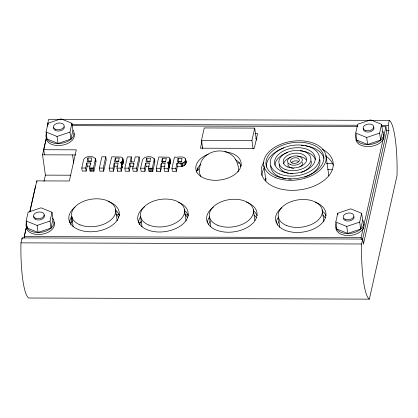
<?xml version="1.0" encoding="UTF-8"?>
<svg xmlns="http://www.w3.org/2000/svg" width="418" height="418" viewBox="0 0 418 418"><rect width="100%" height="100%" fill="white"/><g stroke="black" fill="none" stroke-linecap="round" stroke-linejoin="round"><path stroke-width="0.63" d="M95.445 158.84L93.475 168.052L93.909 171.114L89.98 171.103L89.546 168.036L90.669 163.036L86.808 163.025L85.69 168.026L86.118 171.087L82.215 171.077L81.782 168.01L83.736 159.289C86.495 154.911 97.472 155.339 95.863 162.388L93.909 171.114M154.289 159.033L152.324 168.245L152.753 171.307L148.824 171.296L148.39 168.229L149.513 163.229L145.652 163.219L144.534 168.219L144.962 171.281L141.059 171.27L140.626 168.208L142.58 159.483C145.339 155.104 156.316 155.538 154.707 162.586L152.753 171.307M185.644 159.592C184.793 154.974 177.446 157.947 174.468 157.048L171.944 168.308L172.378 171.375L176.281 171.385L177.399 166.385L176.971 163.323C179.97 163.6 185.305 163.751 185.644 159.592C188.21 165.413 181.783 167.372 177.399 166.385M186.078 162.659L185.54 158.594M121.34 171.202C119.485 168.485 123.942 163.866 120.081 162.487C122.093 162.288 123.19 160.235 122.829 158.365L122.218 157.565L121.1 157.053L111.69 156.839L109.171 168.104L109.6 171.166L113.508 171.181L114.626 166.181L114.198 163.114L118.127 163.13L117.003 168.13L117.437 171.192L121.34 171.202L122.171 167.132L121.596 163.595M168.423 171.359C166.568 168.642 171.025 164.023 167.163 162.644C169.175 162.445 170.272 160.387 169.912 158.521L169.3 157.722L168.177 157.205L158.772 156.996L156.254 168.255L156.682 171.323L160.585 171.333L161.709 166.333L161.275 163.271L165.204 163.281L164.086 168.282L164.514 171.349L168.423 171.359L169.253 167.289L168.82 164.227M389.278 120.405A50.113 8.924 -89.8 0 1 397.032 175.56L369.36 299.142L28.722 298.018A50.113 8.924 -89.8 0 1 20.968 242.863L22.076 237.92L362.714 239.044L363.43 244.128L388.886 130.437L388.17 125.348L389.278 120.405L48.64 119.282L47.532 124.224L47.804 126.131M26.151 220.991L28.121 212.187L41.053 207.824L52.01 212.266L52.992 219.251L51.022 228.056L38.09 232.418L27.133 227.977L26.151 220.991L37.108 225.433L50.04 221.07L52.01 212.266M46.069 132.025L48.044 123.221L60.971 118.858L71.933 123.3L72.915 130.285L70.945 139.089L58.013 143.452L47.051 139.011L46.069 132.025L57.031 136.461L69.963 132.104L71.933 123.3M23.925 237.936L26.48 226.525M29.746 211.952L35.561 185.968L35.739 187.238M43.968 181.485L45.395 175.126L42.537 154.812L46.299 138.018M24.495 237.837L24.317 236.562L26.585 226.441M29.845 211.889L36.784 180.884L69.331 180.994L76.306 149.837L43.759 149.728L44.475 154.817M43.759 149.728L46.32 138.295M27.133 227.977L27.416 226.718M70.485 224.022L72.048 217.057M87.937 157.994L87.096 161.75L90.952 161.761L91.793 158.004L87.937 157.994L88.365 161.055L91.579 161.071M86.118 171.087L87.237 166.087L86.808 163.025M99.359 168.067L101.882 156.807L105.785 156.818L106.219 159.885L103.695 171.145L99.787 171.134L99.359 168.067L103.267 168.083L105.785 156.818M113.508 171.181L113.074 168.114L114.198 163.114M115.321 158.082L114.48 161.839L118.409 161.85L119.25 158.098L115.321 158.082L115.755 161.149L119.12 161.16M117.437 171.192L117.714 169.943M121.21 162.121L121.643 165.188C124.156 163.903 123.106 160.517 122.829 158.365M133.99 164.405L133.817 163.177L129.888 163.166L130.322 166.228L129.199 171.228L125.296 171.218L124.862 168.156L127.385 156.891L131.294 156.907L131.722 159.969L131.304 161.839M129.199 171.228L128.77 168.167L129.888 163.166M131.294 156.907L130.176 161.891L134.105 161.902L135.223 156.917L139.126 156.933L139.555 159.995L137.036 171.255L133.128 171.244L132.699 168.182L133.817 163.177M137.036 171.255L136.602 168.193L139.126 156.933M146.781 158.187L145.939 161.944L149.796 161.954L150.637 158.203L146.781 158.187L147.209 161.254L150.428 161.264M144.962 171.281L146.086 166.28L145.652 163.219M156.682 171.323L156.964 170.069M160.585 171.333L160.157 168.271L161.275 163.271M162.403 158.239L161.562 161.996L165.491 162.006L166.333 158.255L162.403 158.239L162.832 161.306L162.555 162.555M168.292 162.278L168.72 165.345C171.239 164.055 170.189 160.669 169.912 158.521M176.281 171.385L175.853 168.323L176.971 163.323M178.094 158.307L177.248 162.074L181.177 162.09L182.023 158.317L178.094 158.307L178.523 161.369L178.24 162.628M202.662 148.693L201.486 140.307L204.256 127.945L254.698 128.112L256.422 140.37M201.962 141.388L200.436 148.186L254.296 148.364L257.613 133.53L255.022 133.52M202.26 148.327L202.537 147.094M253.109 148.86L251.929 140.474L254.698 128.112M265.503 180.769L266.073 178.225M335.795 222.01L337.765 213.211L350.697 208.848L361.654 213.29L362.636 220.276L360.666 229.074L347.734 233.437L336.777 228.996L335.795 222.01L346.752 226.451L359.684 222.089L361.654 213.29M355.713 133.044L357.688 124.24L370.614 119.882L381.577 124.324L382.559 131.309L380.584 140.108L367.657 144.471L356.695 140.03L355.713 133.044L366.675 137.485L379.607 133.123L381.577 124.324M361.351 239.582L361.084 237.675L363.352 227.528M363.921 224.994L385.929 126.701L382.015 126.691M362.505 239.592L386.645 131.79L385.929 126.701M369.36 299.142A50.113 8.924 -89.8 0 1 361.607 243.987L362.714 239.044M89.546 168.036L93.475 168.052M148.39 168.229L152.324 168.245M71.677 124.303L357.5 125.248M381.644 125.327L388.17 125.348M72.011 125.666L357.865 126.612M386.279 130.426L388.886 130.437M255.732 138.609L257.033 138.609M201.486 140.307L251.929 140.474M42.537 154.812L75.721 154.921M162.832 161.306L165.638 161.311M178.523 161.369L181.893 161.379M237.121 163.02L239.728 163.03M326.38 163.522L332.253 163.542M87.237 166.087L89.813 166.098M114.626 166.181L117.432 166.186M130.322 166.228L133.687 166.244M146.086 166.28L149.299 166.291M161.709 166.333L165.073 166.343M81.782 168.01L85.69 168.026M109.171 168.104L113.074 168.114M117.003 168.13L120.912 168.141M124.862 168.156L128.77 168.167M132.699 168.182L136.602 168.193M140.626 168.208L144.534 168.219M156.254 168.255L160.157 168.271M164.086 168.282L167.994 168.297M171.944 168.308L175.853 168.323M327.675 169.509L332.211 169.525M45.395 175.126L70.851 175.21M115.765 214.591L119.052 214.601M184.746 214.821L188.001 214.831M138.598 222.444L141.054 222.454M24.317 236.562L361.084 237.675M20.968 242.863L361.607 243.987M237.293 163.255C230.71 143.238 198.534 149.09 199.71 170.189A19.688 12.174 -8 0 0 200.922 176.38M154.723 162.095L154.111 158.563M95.874 161.902L95.267 158.37M169.112 166.819L169.253 167.289M122.03 166.662L122.171 167.132M185.968 161.656L186.109 162.137M379.607 133.123L380.584 140.108M366.675 137.485L367.657 144.471M359.684 222.089L360.666 229.074M346.752 226.451L347.734 233.437M337.765 213.211L337.943 214.481M325.988 155.527L328.861 175.983M322.241 209.909L323.877 221.519M278.336 216.999L279.788 227.319M263.815 165.57L265.973 180.916M253.355 209.679L254.896 220.647M209.449 216.77L210.808 226.446M197.677 167.9L198.022 170.351M197.233 168.872L197.495 170.711M185.367 160.841L185.796 163.903M184.855 161.756L185.289 164.817M183.842 162.555L184.27 165.622M182.478 163.124L182.906 166.186M181.705 163.281L182.138 166.348M180.9 163.333L181.328 166.401M184.469 209.455L186.099 221.065M169.954 159.54L170.382 162.607M169.708 160.622L170.142 163.689M169.499 161.207L169.927 164.269M169.149 161.667L169.577 164.729M168.679 163.751L169.024 166.202M168.773 164.812L169.201 167.874M151.483 168.25L151.917 171.312M150.271 168.25L150.705 171.317M149.116 168.25L149.55 171.312M140.563 216.545L142.01 226.864M122.871 159.389L123.3 162.45M122.631 160.465L123.059 163.532M122.417 161.05L122.845 164.117M122.066 161.51L122.495 164.572M121.69 164.655L122.124 167.722M115.582 209.225L117.212 220.835M103.267 168.083L103.695 171.145M92.639 168.057L93.068 171.119M90.669 163.036L90.842 164.264M91.427 168.057L91.856 171.124M90.272 168.057L90.706 171.119M69.963 132.104L70.945 139.089M72.565 154.911L73.725 163.161M71.677 216.315L73.124 226.64M57.031 136.461L58.013 143.452M48.044 123.221L48.222 124.491M50.04 221.07L51.022 228.056M36.784 180.884L36.962 182.159M37.108 225.433L38.09 232.418M22.076 237.92L22.253 239.19M315.256 202.349A25.399 15.706 -8 0 1 320.815 224.351A25.399 15.706 -8 0 1 284.715 230.114A25.399 15.706 -8 0 1 281.8 207.689M322.43 149.325A36.225 22.4 -8 0 1 326.082 178.617A36.225 22.4 -8 0 1 279.673 188.784A36.225 22.4 -8 0 1 263.784 162.174M261.961 175.539A36.225 22.4 -8 0 1 264.16 167.837M325.805 156.003A36.225 22.4 -8 0 1 333.266 165.209M276.251 222.71A25.399 15.706 -8 0 1 278.221 217.397M322.111 210.761A25.399 15.706 -8 0 1 326.003 215.855M224.915 151.786A22.838 14.123 -8 0 1 237.727 171.84A22.838 14.123 -8 0 1 201.722 176.992A22.838 14.123 -8 0 1 208.227 154.174M246.364 202.119A25.399 15.706 -8 0 1 251.777 224.257A25.399 15.706 -8 0 1 215.453 229.722A25.399 15.706 -8 0 1 213.405 207.077M108.048 201.476A25.399 15.706 -8 0 1 114.417 223.426A25.399 15.706 -8 0 1 78.223 229.503A25.399 15.706 -8 0 1 75.136 207.004M178.533 202.291A25.399 15.706 -8 0 1 182.342 224.503A25.399 15.706 -8 0 1 146.232 229.346A25.399 15.706 -8 0 1 144.518 206.853M138.426 222.851A25.399 15.706 -8 0 1 140.448 216.942M184.798 210.693A25.399 15.706 -8 0 1 188.429 215.965M196.528 172.221A22.838 14.123 -8 0 1 200.896 164.222M235.423 159.718A22.838 14.123 -8 0 1 241.186 165.632M69.54 222.622A25.399 15.706 -8 0 1 71.562 216.712M115.911 210.463A25.399 15.706 -8 0 1 119.543 215.735M207.359 222.48A25.399 15.706 -8 0 1 209.334 217.167M253.224 210.531A25.399 15.706 -8 0 1 257.117 215.631M266.418 167.095A29.135 18.016 -8 0 1 283.968 147.92M301.289 145.359A29.135 18.016 -8 0 1 303.75 145.542M304.952 145.689A29.135 18.016 -8 0 1 323.96 158.396M319.812 159.66A24.803 15.341 -8 0 1 304.518 177.148M291.215 179.186A24.803 15.341 -8 0 1 288.692 179.05M285.646 178.643A24.803 15.341 -8 0 1 270.676 165.857M283.712 163.574A11.814 7.305 -8 0 1 290.959 157.173M297.595 156.207A11.814 7.305 -8 0 1 306.232 159.937M274.981 165.225A20.477 12.66 -8 0 1 287.751 152.445M300.171 150.825A20.477 12.66 -8 0 1 315.412 159.817M311.264 161.04A16.145 9.985 -8 0 1 301.31 172.42M292.475 173.742A16.145 9.985 -8 0 1 290.144 173.564M288.394 173.266A16.145 9.985 -8 0 1 279.297 164.619M302.716 162.424A7.482 4.624 -8 0 1 299.795 166.954M293.645 168.292A7.482 4.624 -8 0 1 287.971 163.59M291.231 162.874A4.488 2.774 -8 0 1 298.901 161.63M197.568 168.323A1.97 1.217 -8 0 1 198.242 169.562A1.97 1.217 -8 0 1 196.591 170.591M237.246 164.128A19.688 12.174 -8 0 1 237.931 171.929M240.434 166.521A6.892 4.264 -8 0 1 240.454 165.397M208.477 224.811A25.2 15.581 -8 0 1 210.092 221.31M254.102 215.108A25.2 15.581 -8 0 1 256.37 217.642M277.364 225.041A25.2 15.581 -8 0 1 278.978 221.535M322.989 215.333A25.2 15.581 -8 0 1 325.256 217.867M139.591 224.586A25.2 15.581 -8 0 1 141.206 221.08M185.211 214.878A25.2 15.581 -8 0 1 187.483 217.412M70.705 224.356A25.2 15.581 -8 0 1 72.314 220.856M116.324 214.653A25.2 15.581 -8 0 1 118.597 217.188M64.325 126.8A5.392 3.334 -8 0 1 58.943 131.022A5.392 3.334 -8 0 1 53.692 127.642M73.913 133.274A14.175 8.768 -8 0 1 62.857 145.083A14.175 8.768 -8 0 1 46.273 138.896M73.061 130.238A14.175 8.768 -8 0 1 60.751 143.384A14.175 8.768 -8 0 1 46.414 133.441M44.057 214.951A5.392 3.334 -8 0 1 39.72 219.905A5.392 3.334 -8 0 1 33.774 216.613M53.734 221.707A14.175 8.768 -8 0 1 42.025 234.216A14.175 8.768 -8 0 1 26.292 226.138M52.339 218.233A14.175 8.768 -8 0 1 41.748 232.225A14.175 8.768 -8 0 1 26.496 222.407M373.619 127.004A5.392 3.334 -8 0 1 369.287 131.957A5.392 3.334 -8 0 1 363.336 128.666M383.557 134.298A14.175 8.768 -8 0 1 372.501 146.107A14.175 8.768 -8 0 1 355.917 139.92M382.7 131.257A14.175 8.768 -8 0 1 370.395 144.409A14.175 8.768 -8 0 1 356.058 134.46M354.046 216.79A5.392 3.334 -8 0 1 349.364 220.929A5.392 3.334 -8 0 1 343.403 218.509M363.974 224.367A14.175 8.768 -8 0 1 350.749 235.365A14.175 8.768 -8 0 1 335.894 227.742M362.782 220.223A14.175 8.768 -8 0 1 350.472 233.375A14.175 8.768 -8 0 1 336.135 223.426M287.652 166.954A11.814 7.305 -8 0 0 306.525 160.59A11.814 7.305 -8 0 0 290.531 154.106A11.814 7.305 -8 0 0 287.652 166.954M279.679 174.003A24.803 15.341 -8 0 0 319.31 160.632A24.803 15.341 -8 0 0 285.719 147.021A24.803 15.341 -8 0 0 279.679 174.003M282.338 171.652A20.477 12.66 -8 0 0 315.052 160.616A20.477 12.66 -8 0 0 287.323 149.383A20.477 12.66 -8 0 0 282.338 171.652M277.019 176.349A29.135 18.016 -8 0 0 323.574 160.648A29.135 18.016 -8 0 0 284.115 144.659A29.135 18.016 -8 0 0 277.019 176.349M284.992 169.306A16.145 9.985 -8 0 0 310.788 160.601A16.145 9.985 -8 0 0 288.927 151.744A16.145 9.985 -8 0 0 284.992 169.306M275.572 177.629A31.502 19.479 -8 0 0 325.899 160.653A31.502 19.479 -8 0 0 283.242 143.369A31.502 19.479 -8 0 0 275.572 177.629M290.311 164.608A7.482 4.624 -8 0 0 302.266 160.575A7.482 4.624 -8 0 0 292.135 156.468A7.482 4.624 -8 0 0 290.311 164.608M292.145 162.983A4.488 2.774 -8 0 0 299.319 160.564A4.488 2.774 -8 0 0 293.243 158.103A4.488 2.774 -8 0 0 292.145 162.983M217.747 225.286A22.248 13.757 -8 0 0 253.292 213.3A22.248 13.757 -8 0 0 223.165 201.089A22.248 13.757 -8 0 0 217.747 225.286M286.633 225.516A22.248 13.757 -8 0 0 322.179 213.525A22.248 13.757 -8 0 0 292.051 201.319A22.248 13.757 -8 0 0 286.633 225.516M148.86 225.062A22.248 13.757 -8 0 0 184.406 213.07A22.248 13.757 -8 0 0 154.279 200.865A22.248 13.757 -8 0 0 148.86 225.062M79.974 224.832A22.248 13.757 -8 0 0 115.52 212.846A22.248 13.757 -8 0 0 85.392 200.635A22.248 13.757 -8 0 0 79.974 224.832M55.51 129.298A5.392 3.334 -8 0 0 64.126 126.393A5.392 3.334 -8 0 0 56.822 123.43A5.392 3.334 -8 0 0 55.51 129.298M35.587 218.264A5.392 3.334 -8 0 0 44.209 215.359A5.392 3.334 -8 0 0 36.904 212.396A5.392 3.334 -8 0 0 35.587 218.264M365.154 130.322A5.392 3.334 -8 0 0 373.77 127.412A5.392 3.334 -8 0 0 366.466 124.454A5.392 3.334 -8 0 0 365.154 130.322M345.231 219.288A5.392 3.334 -8 0 0 353.853 216.383A5.392 3.334 -8 0 0 346.548 213.42A5.392 3.334 -8 0 0 345.231 219.288"/></g></svg>
